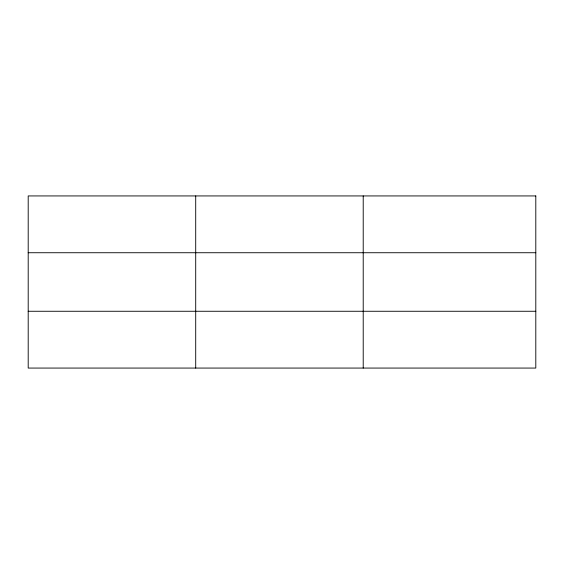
<?xml version="1.0" encoding="UTF-8"?>
<svg xmlns="http://www.w3.org/2000/svg" width="564" height="564" viewBox="0 0 564 564"><rect width="100%" height="100%" fill="white"/><g stroke="black" fill="none" stroke-linecap="round" stroke-linejoin="round"><path stroke-width="0.85" d="M195.708 195.934L195.708 368.066M363.216 195.934L363.216 368.066M28.2 252.735L535.8 252.735M28.2 311.265L535.8 311.265M535.8 195.934L535.8 368.066L28.2 368.066L28.2 195.934L535.8 195.934"/></g></svg>
